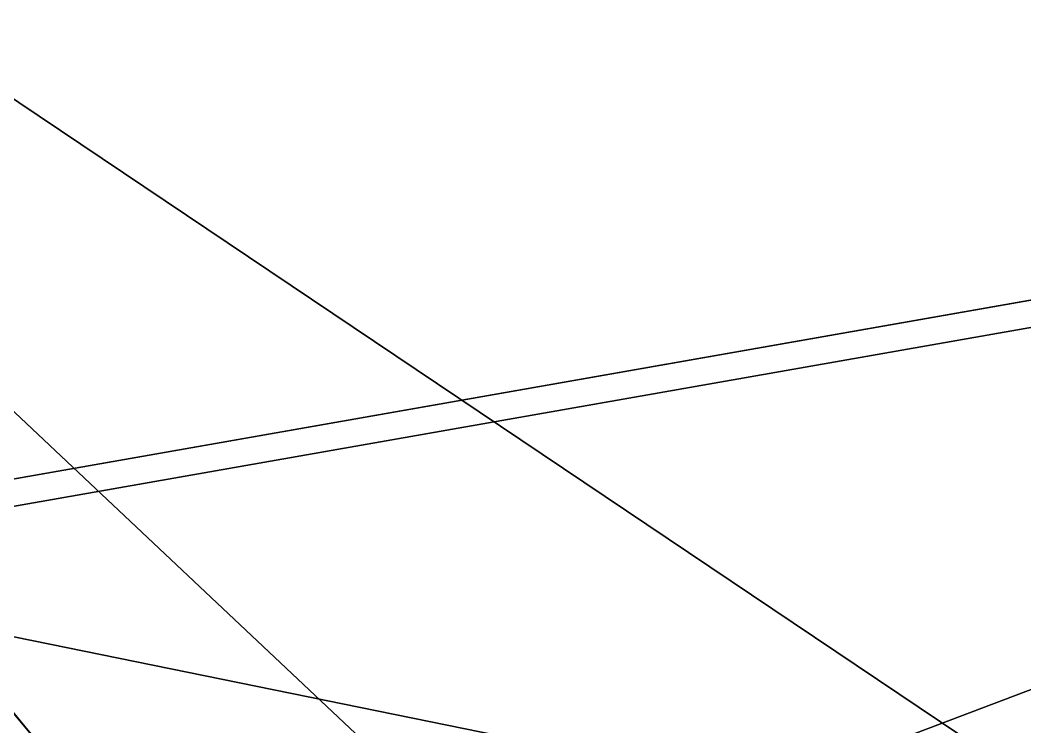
# Model space of a CAD drawing. Header units: metres. Extents: x 503497 to 504361, y 6966567 to 6966857.
# Drawn here: x 504126.4676 to 504126.9258, y 6966709.7758 to 6966710.0984 of the extents above; entities that cross this region are included whole.
import ezdxf

# ---------------------------------------------------------------- set-up
doc = ezdxf.new("R2010")
doc.units = ezdxf.units.M

msp = doc.modelspace()

# ---------------------------------------------------------------- linework, layer by layer
at = {"layer": 'SHADOW_APPROVED_20260111T072000'}
for points in [[(504145.7767, 6966705.8835), (504142.7149, 6966706.3611), (504061.0369, 6966722.9973), (504064.0987, 6966722.5197), (504145.7767, 6966705.8835)], [(504144.9755, 6966700.7471), (504145.7767, 6966705.8835), (504064.0987, 6966722.5197), (504063.2975, 6966717.3833), (504144.9755, 6966700.7471)]]:
    msp.add_lwpolyline(points, close=True, dxfattribs=at)
at = {"layer": 'SHADOW_APPROVED_20260314T074000'}
for points in [[(504127.8093, 6966710.1258), (504128.3574, 6966713.6393), (504040.6029, 6966698.1829), (504040.0548, 6966694.6694), (504127.8093, 6966710.1258)], [(504144.1851, 6966710.622), (504144.5661, 6966713.0647), (504056.8116, 6966697.6083), (504056.4306, 6966695.1656), (504144.1851, 6966710.622)], [(504144.5661, 6966713.0647), (504153.1826, 6966711.7206), (504065.4281, 6966696.2642), (504056.8116, 6966697.6083), (504144.5661, 6966713.0647)], [(504125.9354, 6966710.4181), (504127.8093, 6966710.1258), (504040.0548, 6966694.6694), (504038.1809, 6966694.9617), (504125.9354, 6966710.4181)]]:
    msp.add_lwpolyline(points, close=True, dxfattribs=at)
at = {"layer": 'SHADOW_APPROVED_20260426T070000'}
for points in [[(504127.8093, 6966710.1258), (504128.3574, 6966713.6393), (503911.2298, 6966631.5775), (503910.6817, 6966628.064), (504127.8093, 6966710.1258)], [(504125.9354, 6966710.4181), (504127.8093, 6966710.1258), (503910.6817, 6966628.064), (503908.8078, 6966628.3563), (504125.9354, 6966710.4181)]]:
    msp.add_lwpolyline(points, close=True, dxfattribs=at)
at = {"layer": 'SHADOW_APPROVED_20260621T150000'}
for points in [[(504124.9683, 6966704.1079), (504125.9354, 6966710.4181), (504199.2155, 6966641.4153), (504198.2484, 6966635.1051), (504124.9683, 6966704.1079)], [(504125.9354, 6966710.4181), (504127.8093, 6966710.1258), (504201.0894, 6966641.123), (504199.2155, 6966641.4153), (504125.9354, 6966710.4181)]]:
    msp.add_lwpolyline(points, close=True, dxfattribs=at)
at = {"layer": 'SHADOW_APPROVED_20260621T160000'}
for points in [[(504124.9683, 6966704.1079), (504125.9354, 6966710.4181), (504294.1916, 6966597.3183), (504293.2245, 6966591.0081), (504124.9683, 6966704.1079)], [(504125.9354, 6966710.4181), (504127.8093, 6966710.1258), (504296.0655, 6966597.026), (504294.1916, 6966597.3183), (504125.9354, 6966710.4181)]]:
    msp.add_lwpolyline(points, close=True, dxfattribs=at)
at = {"layer": 'SHADOW_APPROVED_20261221T120000'}
for points in [[(504124.9683, 6966704.1079), (504125.9354, 6966710.4181), (504128.2079, 6966707.6873), (504127.2408, 6966701.3771), (504124.9683, 6966704.1079)], [(504125.9354, 6966710.4181), (504127.8093, 6966710.1258), (504130.0818, 6966707.395), (504128.2079, 6966707.6873), (504125.9354, 6966710.4181)]]:
    msp.add_lwpolyline(points, close=True, dxfattribs=at)
at = {"layer": 'SHADOW_COMPARATOR_RL48_20260314T074000'}
for points in [[(504127.8093, 6966710.1258), (504128.3574, 6966713.6393), (504073.6383, 6966704.0015), (504073.0902, 6966700.488), (504127.8093, 6966710.1258)], [(504144.1851, 6966710.622), (504144.5661, 6966713.0647), (504089.847, 6966703.4269), (504089.466, 6966700.9842), (504144.1851, 6966710.622)], [(504144.5661, 6966713.0647), (504153.1826, 6966711.7206), (504098.4635, 6966702.0828), (504089.847, 6966703.4269), (504144.5661, 6966713.0647)], [(504125.9354, 6966710.4181), (504127.8093, 6966710.1258), (504073.0902, 6966700.488), (504071.2163, 6966700.7803), (504125.9354, 6966710.4181)]]:
    msp.add_lwpolyline(points, close=True, dxfattribs=at)
at = {"layer": 'SHADOW_COMPARATOR_RL48_20260426T070000'}
for points in [[(504127.8093, 6966710.1258), (504128.3574, 6966713.6393), (503992.9681, 6966662.4699), (503992.42, 6966658.9564), (504127.8093, 6966710.1258)], [(504125.9354, 6966710.4181), (504127.8093, 6966710.1258), (503992.42, 6966658.9564), (503990.5461, 6966659.2487), (504125.9354, 6966710.4181)]]:
    msp.add_lwpolyline(points, close=True, dxfattribs=at)
at = {"layer": 'SHADOW_COMPARATOR_RL48_20260621T150000'}
for points in [[(504124.9683, 6966704.1079), (504125.9354, 6966710.4181), (504171.629, 6966667.3916), (504170.6619, 6966661.0814), (504124.9683, 6966704.1079)], [(504125.9354, 6966710.4181), (504127.8093, 6966710.1258), (504173.5029, 6966667.0993), (504171.629, 6966667.3916), (504125.9354, 6966710.4181)]]:
    msp.add_lwpolyline(points, close=True, dxfattribs=at)
at = {"layer": 'SHADOW_COMPARATOR_RL48_20260621T160000'}
for points in [[(504124.9683, 6966704.1079), (504125.9354, 6966710.4181), (504230.8511, 6966639.8951), (504229.884, 6966633.5849), (504124.9683, 6966704.1079)], [(504125.9354, 6966710.4181), (504127.8093, 6966710.1258), (504232.725, 6966639.6028), (504230.8511, 6966639.8951), (504125.9354, 6966710.4181)]]:
    msp.add_lwpolyline(points, close=True, dxfattribs=at)
at = {"layer": 'SHADOW_COMPARATOR_RL48_20261221T120000'}
for points in [[(504124.9683, 6966704.1079), (504125.9354, 6966710.4181), (504127.3524, 6966708.7153), (504126.3853, 6966702.4051), (504124.9683, 6966704.1079)], [(504125.9354, 6966710.4181), (504127.8093, 6966710.1258), (504129.2263, 6966708.423), (504127.3524, 6966708.7153), (504125.9354, 6966710.4181)]]:
    msp.add_lwpolyline(points, close=True, dxfattribs=at)

doc.saveas('drawing.dxf')
